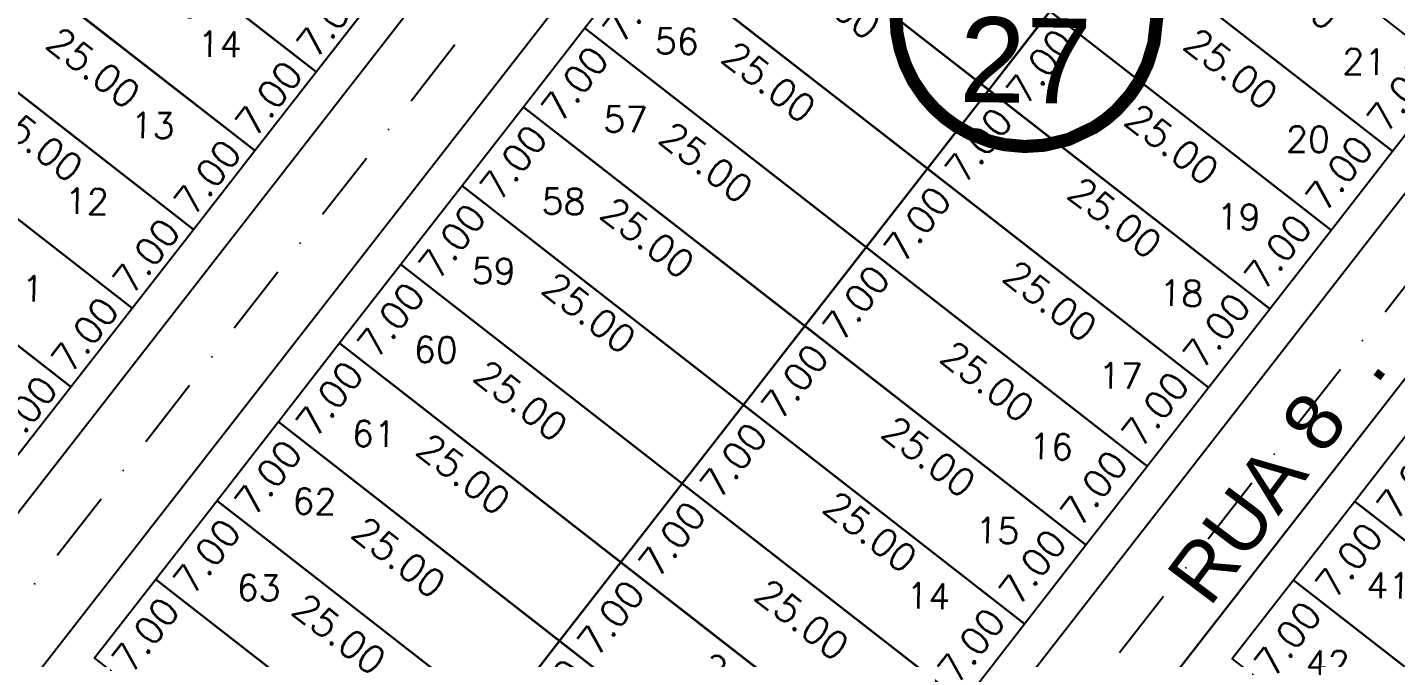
# Model space of a CAD drawing. Header units: millimetres. Extents: x -4430026 to 4783824, y 584 to 9593110.
# Drawn here: x 2753.8 to 2849.8, y 978.9 to 1023.1 of the extents above; entities that cross this region are included whole.
import ezdxf
from ezdxf.enums import TextEntityAlignment as Align

# ---------------------------------------------------------------- set-up
doc = ezdxf.new("R2010")
doc.units = ezdxf.units.MM
doc.linetypes.add('CONTINUO', pattern=[0])
doc.linetypes.add('DASHDOT', pattern=[1, 0.5, -0.25, 0, -0.25])
for name, color, linetype in [('Calçada', 1, 'Continuous'), ('Cota', 8, 'Continuous'), ('EIXO DAS VIAS', 252, 'DASHDOT'), ('Lotes', 2, 'Continuous'), ('Nomes de Ruas', 3, 'Continuous'), ('Numero de lotes', 5, 'Continuous'), ('númeraçãoquadras', 4, 'Continuous')]:
    doc.layers.add(name, color=color, linetype=linetype)
doc.styles.add('arcad1', font='romans.shx')
doc.styles.add('ARIAL', font='arial.ttf', dxfattribs={"height": 0.25})
doc.styles.add('ROMANS', font='romans.shx')
doc.styles.add('STYLE1', font='sanss___.ttf')
doc.dimstyles.new('BOLA100', dxfattribs={"dimscale": 0, "dimtxt": 1.9, "dimasz": 0.18, "dimexe": 0.18, "dimexo": 0.063, "dimgap": 0, "dimtad": 1, "dimzin": 4, "dimdsep": 46, "dimtxsty": 'ROMANS', "dimcen": 0.09, "dimse1": 1, "dimse2": 1, "dimsd1": 1, "dimsd2": 1, "dimclrt": 256, "dimaunit": 1, "dimadec": 4, "dimazin": 0, "dimtfac": 1.2, "dimtix": 1, "dimtmove": 2, "dimatfit": 3, "dimfxl": 1, "dimtvp": 2, "dimtolj": 1, "dimtzin": 4, "dimarcsym": 0})

# ---------------------------------------------------------------- blocks, each defined once
blk = doc.blocks.new('*D649')
at = {"layer": 'DEFPOINTS', "color": 0}
for p in [(2762.822, 984.407), (2765.023, 982.693), (2758.521, 978.884)]:
    blk.add_point(p, dxfattribs=at)
at = {"layer": 'Cota', "insert": (2762.123, 980.515), "char_height": 1.9, "attachment_point": 5, "rotation": 52.09358, "style": 'ROMANS'}
blk.add_mtext('\\A1;7.00', dxfattribs=at)
blk = doc.blocks.new('*D650')
at = {"layer": 'DEFPOINTS', "color": 0}
for p in [(2767.122, 989.93), (2769.324, 988.216), (2762.822, 984.407)]:
    blk.add_point(p, dxfattribs=at)
at = {"layer": 'Cota', "insert": (2766.424, 986.038), "char_height": 1.9, "attachment_point": 5, "rotation": 52.09358, "style": 'ROMANS'}
blk.add_mtext('\\A1;7.00', dxfattribs=at)
blk = doc.blocks.new('*D651')
at = {"layer": 'DEFPOINTS', "color": 0}
for p in [(2771.423, 995.454), (2773.625, 993.739), (2767.122, 989.93)]:
    blk.add_point(p, dxfattribs=at)
at = {"layer": 'Cota', "insert": (2770.725, 991.561), "char_height": 1.9, "attachment_point": 5, "rotation": 52.09358, "style": 'ROMANS'}
blk.add_mtext('\\A1;7.00', dxfattribs=at)
blk = doc.blocks.new('*D652')
at = {"layer": 'DEFPOINTS', "color": 0}
for p in [(2775.724, 1000.977), (2777.925, 999.262), (2771.423, 995.454)]:
    blk.add_point(p, dxfattribs=at)
at = {"layer": 'Cota', "insert": (2775.025, 997.085), "char_height": 1.9, "attachment_point": 5, "rotation": 52.09358, "style": 'ROMANS'}
blk.add_mtext('\\A1;7.00', dxfattribs=at)
blk = doc.blocks.new('*D653')
at = {"layer": 'DEFPOINTS', "color": 0}
for p in [(2780.024, 1006.5), (2782.226, 1004.786), (2775.724, 1000.977)]:
    blk.add_point(p, dxfattribs=at)
at = {"layer": 'Cota', "insert": (2779.326, 1002.608), "char_height": 1.9, "attachment_point": 5, "rotation": 52.09358, "style": 'ROMANS'}
blk.add_mtext('\\A1;7.00', dxfattribs=at)
blk = doc.blocks.new('*D654')
at = {"layer": 'DEFPOINTS', "color": 0}
for p in [(2784.325, 1012.023), (2786.526, 1010.309), (2780.024, 1006.5)]:
    blk.add_point(p, dxfattribs=at)
at = {"layer": 'Cota', "insert": (2783.626, 1008.131), "char_height": 1.9, "attachment_point": 5, "rotation": 52.09358, "style": 'ROMANS'}
blk.add_mtext('\\A1;7.00', dxfattribs=at)
blk = doc.blocks.new('*D655')
at = {"layer": 'DEFPOINTS', "color": 0}
for p in [(2788.625, 1017.546), (2790.827, 1015.832), (2784.325, 1012.023)]:
    blk.add_point(p, dxfattribs=at)
at = {"layer": 'Cota', "insert": (2787.927, 1013.654), "char_height": 1.9, "attachment_point": 5, "rotation": 52.09358, "style": 'ROMANS'}
blk.add_mtext('\\A1;7.00', dxfattribs=at)
blk = doc.blocks.new('*D656')
at = {"layer": 'DEFPOINTS', "color": 0}
for p in [(2792.926, 1023.069), (2795.128, 1021.355), (2788.625, 1017.546)]:
    blk.add_point(p, dxfattribs=at)
at = {"layer": 'Cota', "insert": (2792.228, 1019.177), "char_height": 1.9, "attachment_point": 5, "rotation": 52.09358, "style": 'ROMANS'}
blk.add_mtext('\\A1;7.00', dxfattribs=at)
blk = doc.blocks.new('*D657')
at = {"layer": 'DEFPOINTS', "color": 0}
for p in [(2797.227, 1028.592), (2799.428, 1026.878), (2792.926, 1023.069)]:
    blk.add_point(p, dxfattribs=at)
at = {"layer": 'Cota', "insert": (2796.528, 1024.7), "char_height": 1.9, "attachment_point": 5, "rotation": 52.09358, "style": 'ROMANS'}
blk.add_mtext('\\A1;7.00', dxfattribs=at)
blk = doc.blocks.new('*D679')
at = {"layer": 'DEFPOINTS', "color": 0}
for p in [(2791.148, 980.094), (2793.356, 978.376), (2786.848, 974.571)]:
    blk.add_point(p, dxfattribs=at)
at = {"layer": 'Cota', "insert": (2790.456, 976.198), "char_height": 1.9, "attachment_point": 5, "rotation": 52.09358, "style": 'ROMANS'}
blk.add_mtext('\\A1;7.00', dxfattribs=at)
blk = doc.blocks.new('*D680')
at = {"layer": 'DEFPOINTS', "color": 0}
for p in [(2795.449, 985.617), (2797.656, 983.899), (2791.148, 980.094)]:
    blk.add_point(p, dxfattribs=at)
at = {"layer": 'Cota', "insert": (2794.756, 981.721), "char_height": 1.9, "attachment_point": 5, "rotation": 52.09358, "style": 'ROMANS'}
blk.add_mtext('\\A1;7.00', dxfattribs=at)
blk = doc.blocks.new('*D681')
at = {"layer": 'DEFPOINTS', "color": 0}
for p in [(2799.75, 991.14), (2801.957, 989.422), (2795.449, 985.617)]:
    blk.add_point(p, dxfattribs=at)
at = {"layer": 'Cota', "insert": (2799.057, 987.244), "char_height": 1.9, "attachment_point": 5, "rotation": 52.09358, "style": 'ROMANS'}
blk.add_mtext('\\A1;7.00', dxfattribs=at)
blk = doc.blocks.new('*D682')
at = {"layer": 'DEFPOINTS', "color": 0}
for p in [(2804.05, 996.664), (2806.257, 994.945), (2799.75, 991.14)]:
    blk.add_point(p, dxfattribs=at)
at = {"layer": 'Cota', "insert": (2803.358, 992.767), "char_height": 1.9, "attachment_point": 5, "rotation": 52.09358, "style": 'ROMANS'}
blk.add_mtext('\\A1;7.00', dxfattribs=at)
blk = doc.blocks.new('*D683')
at = {"layer": 'DEFPOINTS', "color": 0}
for p in [(2808.351, 1002.187), (2810.558, 1000.468), (2804.05, 996.664)]:
    blk.add_point(p, dxfattribs=at)
at = {"layer": 'Cota', "insert": (2807.658, 998.29), "char_height": 1.9, "attachment_point": 5, "rotation": 52.09358, "style": 'ROMANS'}
blk.add_mtext('\\A1;7.00', dxfattribs=at)
blk = doc.blocks.new('*D684')
at = {"layer": 'DEFPOINTS', "color": 0}
for p in [(2812.651, 1007.71), (2814.859, 1005.991), (2808.351, 1002.187)]:
    blk.add_point(p, dxfattribs=at)
at = {"layer": 'Cota', "insert": (2811.959, 1003.813), "char_height": 1.9, "attachment_point": 5, "rotation": 52.09358, "style": 'ROMANS'}
blk.add_mtext('\\A1;7.00', dxfattribs=at)
blk = doc.blocks.new('*D685')
at = {"layer": 'DEFPOINTS', "color": 0}
for p in [(2816.952, 1013.233), (2819.159, 1011.514), (2812.651, 1007.71)]:
    blk.add_point(p, dxfattribs=at)
at = {"layer": 'Cota', "insert": (2816.259, 1009.336), "char_height": 1.9, "attachment_point": 5, "rotation": 52.09358, "style": 'ROMANS'}
blk.add_mtext('\\A1;7.00', dxfattribs=at)
blk = doc.blocks.new('*D686')
at = {"layer": 'DEFPOINTS', "color": 0}
for p in [(2821.253, 1018.756), (2823.46, 1017.037), (2816.952, 1013.233)]:
    blk.add_point(p, dxfattribs=at)
at = {"layer": 'Cota', "insert": (2820.56, 1014.859), "char_height": 1.9, "attachment_point": 5, "rotation": 52.09358, "style": 'ROMANS'}
blk.add_mtext('\\A1;7.00', dxfattribs=at)
blk = doc.blocks.new('*D687')
at = {"layer": 'DEFPOINTS', "color": 0}
for p in [(2825.553, 1024.279), (2827.76, 1022.56), (2821.253, 1018.756)]:
    blk.add_point(p, dxfattribs=at)
at = {"layer": 'Cota', "insert": (2824.861, 1020.382), "char_height": 1.9, "attachment_point": 5, "rotation": 52.09358, "style": 'ROMANS'}
blk.add_mtext('\\A1;7.00', dxfattribs=at)
blk = doc.blocks.new('*D710')
at = {"layer": 'DEFPOINTS', "color": 0}
for p in [(2822.945, 981.951), (2823.776, 981.304), (2819.475, 975.781)]:
    blk.add_point(p, dxfattribs=at)
at = {"layer": 'Cota', "insert": (2820.045, 979.773), "char_height": 1.9, "attachment_point": 5, "rotation": 52.09358, "style": 'ROMANS'}
blk.add_mtext('\\A1;7.00', dxfattribs=at)
blk = doc.blocks.new('*D711')
at = {"layer": 'DEFPOINTS', "color": 0}
for p in [(2827.246, 987.474), (2828.076, 986.827), (2823.776, 981.304)]:
    blk.add_point(p, dxfattribs=at)
at = {"layer": 'Cota', "insert": (2824.346, 985.296), "char_height": 1.9, "attachment_point": 5, "rotation": 52.09358, "style": 'ROMANS'}
blk.add_mtext('\\A1;7.00', dxfattribs=at)
blk = doc.blocks.new('*D712')
at = {"layer": 'DEFPOINTS', "color": 0}
for p in [(2831.547, 992.997), (2832.377, 992.35), (2828.076, 986.827)]:
    blk.add_point(p, dxfattribs=at)
at = {"layer": 'Cota', "insert": (2828.647, 990.819), "char_height": 1.9, "attachment_point": 5, "rotation": 52.09358, "style": 'ROMANS'}
blk.add_mtext('\\A1;7.00', dxfattribs=at)
blk = doc.blocks.new('*D713')
at = {"layer": 'DEFPOINTS', "color": 0}
for p in [(2835.847, 998.52), (2836.677, 997.874), (2832.377, 992.35)]:
    blk.add_point(p, dxfattribs=at)
at = {"layer": 'Cota', "insert": (2832.947, 996.342), "char_height": 1.9, "attachment_point": 5, "rotation": 52.09358, "style": 'ROMANS'}
blk.add_mtext('\\A1;7.00', dxfattribs=at)
blk = doc.blocks.new('*D714')
at = {"layer": 'DEFPOINTS', "color": 0}
for p in [(2840.148, 1004.043), (2840.978, 1003.397), (2836.677, 997.874)]:
    blk.add_point(p, dxfattribs=at)
at = {"layer": 'Cota', "insert": (2837.248, 1001.865), "char_height": 1.9, "attachment_point": 5, "rotation": 52.09358, "style": 'ROMANS'}
blk.add_mtext('\\A1;7.00', dxfattribs=at)
blk = doc.blocks.new('*D715')
at = {"layer": 'DEFPOINTS', "color": 0}
for p in [(2844.448, 1009.566), (2845.279, 1008.92), (2840.978, 1003.397)]:
    blk.add_point(p, dxfattribs=at)
at = {"layer": 'Cota', "insert": (2841.549, 1007.388), "char_height": 1.9, "attachment_point": 5, "rotation": 52.09358, "style": 'ROMANS'}
blk.add_mtext('\\A1;7.00', dxfattribs=at)
blk = doc.blocks.new('*D716')
at = {"layer": 'DEFPOINTS', "color": 0}
for p in [(2848.749, 1015.089), (2849.579, 1014.443), (2845.279, 1008.92)]:
    blk.add_point(p, dxfattribs=at)
at = {"layer": 'Cota', "insert": (2845.849, 1012.911), "char_height": 1.9, "attachment_point": 5, "rotation": 52.09358, "style": 'ROMANS'}
blk.add_mtext('\\A1;7.00', dxfattribs=at)
blk = doc.blocks.new('*D717')
at = {"layer": 'DEFPOINTS', "color": 0}
for p in [(2853.05, 1020.612), (2853.88, 1019.966), (2849.579, 1014.443)]:
    blk.add_point(p, dxfattribs=at)
at = {"layer": 'Cota', "insert": (2850.15, 1018.435), "char_height": 1.9, "attachment_point": 5, "rotation": 52.09358, "style": 'ROMANS'}
blk.add_mtext('\\A1;7.00', dxfattribs=at)
blk = doc.blocks.new('*D797')
at = {"layer": 'DEFPOINTS', "color": 0}
for p in [(2756.461, 998.232), (2756.865, 997.917), (2752.565, 992.394)]:
    blk.add_point(p, dxfattribs=at)
at = {"layer": 'Cota', "insert": (2753.561, 996.054), "char_height": 1.9, "attachment_point": 5, "rotation": 52.09358, "style": 'ROMANS'}
blk.add_mtext('\\A1;7.00', dxfattribs=at)
blk = doc.blocks.new('*D798')
at = {"layer": 'DEFPOINTS', "color": 0}
for p in [(2760.762, 1003.755), (2761.166, 1003.44), (2756.865, 997.917)]:
    blk.add_point(p, dxfattribs=at)
at = {"layer": 'Cota', "insert": (2757.862, 1001.577), "char_height": 1.9, "attachment_point": 5, "rotation": 52.09358, "style": 'ROMANS'}
blk.add_mtext('\\A1;7.00', dxfattribs=at)
blk = doc.blocks.new('*D799')
at = {"layer": 'DEFPOINTS', "color": 0}
for p in [(2765.062, 1009.278), (2765.466, 1008.964), (2761.166, 1003.44)]:
    blk.add_point(p, dxfattribs=at)
at = {"layer": 'Cota', "insert": (2762.162, 1007.1), "char_height": 1.9, "attachment_point": 5, "rotation": 52.09358, "style": 'ROMANS'}
blk.add_mtext('\\A1;7.00', dxfattribs=at)
blk = doc.blocks.new('*D800')
at = {"layer": 'DEFPOINTS', "color": 0}
for p in [(2769.363, 1014.801), (2769.767, 1014.487), (2765.466, 1008.964)]:
    blk.add_point(p, dxfattribs=at)
at = {"layer": 'Cota', "insert": (2766.463, 1012.623), "char_height": 1.9, "attachment_point": 5, "rotation": 52.09358, "style": 'ROMANS'}
blk.add_mtext('\\A1;7.00', dxfattribs=at)
blk = doc.blocks.new('*D801')
at = {"layer": 'DEFPOINTS', "color": 0}
for p in [(2773.664, 1020.324), (2774.068, 1020.01), (2769.767, 1014.487)]:
    blk.add_point(p, dxfattribs=at)
at = {"layer": 'Cota', "insert": (2770.764, 1018.146), "char_height": 1.9, "attachment_point": 5, "rotation": 52.09358, "style": 'ROMANS'}
blk.add_mtext('\\A1;7.00', dxfattribs=at)
blk = doc.blocks.new('*D802')
at = {"layer": 'DEFPOINTS', "color": 0}
for p in [(2777.964, 1025.847), (2778.368, 1025.533), (2774.068, 1020.01)]:
    blk.add_point(p, dxfattribs=at)
at = {"layer": 'Cota', "insert": (2775.064, 1023.67), "char_height": 1.9, "attachment_point": 5, "rotation": 52.09358, "style": 'ROMANS'}
blk.add_mtext('\\A1;7.00', dxfattribs=at)
blk = doc.blocks.new('*D4843')
at = {"layer": 'DEFPOINTS', "color": 0}
for p in [(2834.154, 1035.325), (2853.88, 1019.966), (2851.869, 1017.384)]:
    blk.add_point(p, dxfattribs=at)
at = {"layer": 'Cota', "insert": (2842.59, 1025.813), "char_height": 1.9, "attachment_point": 5, "rotation": 322.09358, "style": 'ROMANS'}
blk.add_mtext('\\A1;25.00', dxfattribs=at)
blk = doc.blocks.new('*D4853')
at = {"layer": 'DEFPOINTS', "color": 0}
for p in [(2829.854, 1029.802), (2849.579, 1014.443), (2847.529, 1011.81)]:
    blk.add_point(p, dxfattribs=at)
at = {"layer": 'Cota', "insert": (2838.25, 1020.239), "char_height": 1.9, "attachment_point": 5, "rotation": 322.09358, "style": 'ROMANS'}
blk.add_mtext('\\A1;25.00', dxfattribs=at)
blk = doc.blocks.new('*D4862')
at = {"layer": 'DEFPOINTS', "color": 0}
for p in [(2805.828, 1039.638), (2825.553, 1024.279), (2823.67, 1021.861)]:
    blk.add_point(p, dxfattribs=at)
at = {"layer": 'Cota', "insert": (2814.391, 1030.29), "char_height": 1.9, "attachment_point": 5, "rotation": 322.09358, "style": 'ROMANS'}
blk.add_mtext('\\A1;25.00', dxfattribs=at)
blk = doc.blocks.new('*D4863')
at = {"layer": 'DEFPOINTS', "color": 0}
for p in [(2825.553, 1024.279), (2845.279, 1008.92), (2843.396, 1006.501)]:
    blk.add_point(p, dxfattribs=at)
at = {"layer": 'Cota', "insert": (2834.116, 1014.931), "char_height": 1.9, "attachment_point": 5, "rotation": 322.09358, "style": 'ROMANS'}
blk.add_mtext('\\A1;25.00', dxfattribs=at)
blk = doc.blocks.new('*D4872')
at = {"layer": 'DEFPOINTS', "color": 0}
for p in [(2801.527, 1034.115), (2821.253, 1018.756), (2819.666, 1016.719)]:
    blk.add_point(p, dxfattribs=at)
at = {"layer": 'Cota', "insert": (2810.387, 1025.148), "char_height": 1.9, "attachment_point": 5, "rotation": 322.09358, "style": 'ROMANS'}
blk.add_mtext('\\A1;25.00', dxfattribs=at)
blk = doc.blocks.new('*D4873')
at = {"layer": 'DEFPOINTS', "color": 0}
for p in [(2821.253, 1018.756), (2840.978, 1003.397), (2839.392, 1001.359)]:
    blk.add_point(p, dxfattribs=at)
at = {"layer": 'Cota', "insert": (2830.113, 1009.789), "char_height": 1.9, "attachment_point": 5, "rotation": 322.09358, "style": 'ROMANS'}
blk.add_mtext('\\A1;25.00', dxfattribs=at)
blk = doc.blocks.new('*D4882')
at = {"layer": 'DEFPOINTS', "color": 0}
for p in [(2797.227, 1028.592), (2816.952, 1013.233), (2815.12, 1010.88)]:
    blk.add_point(p, dxfattribs=at)
at = {"layer": 'Cota', "insert": (2805.841, 1019.309), "char_height": 1.9, "attachment_point": 5, "rotation": 322.09358, "style": 'ROMANS'}
blk.add_mtext('\\A1;25.00', dxfattribs=at)
blk = doc.blocks.new('*D4883')
at = {"layer": 'DEFPOINTS', "color": 0}
for p in [(2816.952, 1013.233), (2836.677, 997.874), (2834.845, 995.52)]:
    blk.add_point(p, dxfattribs=at)
at = {"layer": 'Cota', "insert": (2825.566, 1003.949), "char_height": 1.9, "attachment_point": 5, "rotation": 322.09358, "style": 'ROMANS'}
blk.add_mtext('\\A1;25.00', dxfattribs=at)
blk = doc.blocks.new('*D4884')
at = {"layer": 'DEFPOINTS', "color": 0}
for p in [(2846.935, 989.887), (2866.66, 974.527), (2864.828, 972.174)]:
    blk.add_point(p, dxfattribs=at)
at = {"layer": 'Cota', "insert": (2855.549, 980.603), "char_height": 1.9, "attachment_point": 5, "rotation": 322.09358, "style": 'ROMANS'}
blk.add_mtext('\\A1;25.00', dxfattribs=at)
blk = doc.blocks.new('*D4892')
at = {"layer": 'DEFPOINTS', "color": 0}
for p in [(2792.926, 1023.069), (2812.651, 1007.71), (2810.72, 1005.229)]:
    blk.add_point(p, dxfattribs=at)
at = {"layer": 'Cota', "insert": (2801.44, 1013.658), "char_height": 1.9, "attachment_point": 5, "rotation": 322.09358, "style": 'ROMANS'}
blk.add_mtext('\\A1;25.00', dxfattribs=at)
blk = doc.blocks.new('*D4893')
at = {"layer": 'DEFPOINTS', "color": 0}
for p in [(2812.651, 1007.71), (2832.377, 992.35), (2830.445, 989.869)]:
    blk.add_point(p, dxfattribs=at)
at = {"layer": 'Cota', "insert": (2821.166, 998.299), "char_height": 1.9, "attachment_point": 5, "rotation": 322.09358, "style": 'ROMANS'}
blk.add_mtext('\\A1;25.00', dxfattribs=at)
blk = doc.blocks.new('*D4894')
at = {"layer": 'DEFPOINTS', "color": 0}
for p in [(2842.634, 984.364), (2862.359, 969.004), (2860.427, 966.523)]:
    blk.add_point(p, dxfattribs=at)
at = {"layer": 'Cota', "insert": (2851.148, 974.952), "char_height": 1.9, "attachment_point": 5, "rotation": 322.09358, "style": 'ROMANS'}
blk.add_mtext('\\A1;25.00', dxfattribs=at)
blk = doc.blocks.new('*D4902')
at = {"layer": 'DEFPOINTS', "color": 0}
for p in [(2788.625, 1017.546), (2808.351, 1002.187), (2806.613, 999.955)]:
    blk.add_point(p, dxfattribs=at)
at = {"layer": 'Cota', "insert": (2797.334, 1008.384), "char_height": 1.9, "attachment_point": 5, "rotation": 322.09358, "style": 'ROMANS'}
blk.add_mtext('\\A1;25.00', dxfattribs=at)
blk = doc.blocks.new('*D4903')
at = {"layer": 'DEFPOINTS', "color": 0}
for p in [(2808.351, 1002.187), (2828.076, 986.827), (2826.338, 984.595)]:
    blk.add_point(p, dxfattribs=at)
at = {"layer": 'Cota', "insert": (2817.059, 993.024), "char_height": 1.9, "attachment_point": 5, "rotation": 322.09358, "style": 'ROMANS'}
blk.add_mtext('\\A1;25.00', dxfattribs=at)
blk = doc.blocks.new('*D4911')
at = {"layer": 'DEFPOINTS', "color": 0}
for p in [(2754.342, 1035.369), (2774.068, 1020.01), (2772.523, 1018.027)]:
    blk.add_point(p, dxfattribs=at)
at = {"layer": 'Cota', "insert": (2763.244, 1026.456), "char_height": 1.9, "attachment_point": 5, "rotation": 322.09358, "style": 'ROMANS'}
blk.add_mtext('\\A1;25.00', dxfattribs=at)
blk = doc.blocks.new('*D4912')
at = {"layer": 'DEFPOINTS', "color": 0}
for p in [(2784.325, 1012.023), (2804.05, 996.664), (2802.506, 994.68)]:
    blk.add_point(p, dxfattribs=at)
at = {"layer": 'Cota', "insert": (2793.227, 1003.11), "char_height": 1.9, "attachment_point": 5, "rotation": 322.09358, "style": 'ROMANS'}
blk.add_mtext('\\A1;25.00', dxfattribs=at)
blk = doc.blocks.new('*D4913')
at = {"layer": 'DEFPOINTS', "color": 0}
for p in [(2804.05, 996.664), (2823.776, 981.304), (2822.231, 979.321)]:
    blk.add_point(p, dxfattribs=at)
at = {"layer": 'Cota', "insert": (2812.952, 987.75), "char_height": 1.9, "attachment_point": 5, "rotation": 322.09358, "style": 'ROMANS'}
blk.add_mtext('\\A1;25.00', dxfattribs=at)
blk = doc.blocks.new('*D4923')
at = {"layer": 'DEFPOINTS', "color": 0}
for p in [(2750.042, 1029.846), (2769.767, 1014.487), (2767.734, 1011.876)]:
    blk.add_point(p, dxfattribs=at)
at = {"layer": 'Cota', "insert": (2758.455, 1020.305), "char_height": 1.9, "attachment_point": 5, "rotation": 322.09358, "style": 'ROMANS'}
blk.add_mtext('\\A1;25.00', dxfattribs=at)
blk = doc.blocks.new('*D4924')
at = {"layer": 'DEFPOINTS', "color": 0}
for p in [(2780.024, 1006.5), (2799.75, 991.14), (2797.717, 988.529)]:
    blk.add_point(p, dxfattribs=at)
at = {"layer": 'Cota', "insert": (2788.437, 996.959), "char_height": 1.9, "attachment_point": 5, "rotation": 322.09358, "style": 'ROMANS'}
blk.add_mtext('\\A1;25.00', dxfattribs=at)
blk = doc.blocks.new('*D4925')
at = {"layer": 'DEFPOINTS', "color": 0}
for p in [(2799.75, 991.14), (2819.475, 975.781), (2817.442, 973.17)]:
    blk.add_point(p, dxfattribs=at)
at = {"layer": 'Cota', "insert": (2808.163, 981.599), "char_height": 1.9, "attachment_point": 5, "rotation": 322.09358, "style": 'ROMANS'}
blk.add_mtext('\\A1;25.00', dxfattribs=at)
blk = doc.blocks.new('*D4932')
at = {"layer": 'DEFPOINTS', "color": 0}
for p in [(2745.741, 1024.323), (2765.466, 1008.964), (2763.717, 1006.717)]:
    blk.add_point(p, dxfattribs=at)
at = {"layer": 'Cota', "insert": (2754.438, 1015.147), "char_height": 1.9, "attachment_point": 5, "rotation": 322.09358, "style": 'ROMANS'}
blk.add_mtext('\\A1;25.00', dxfattribs=at)
blk = doc.blocks.new('*D4933')
at = {"layer": 'DEFPOINTS', "color": 0}
for p in [(2775.724, 1000.977), (2795.449, 985.617), (2793.7, 983.371)]:
    blk.add_point(p, dxfattribs=at)
at = {"layer": 'Cota', "insert": (2784.421, 991.8), "char_height": 1.9, "attachment_point": 5, "rotation": 322.09358, "style": 'ROMANS'}
blk.add_mtext('\\A1;25.00', dxfattribs=at)
blk = doc.blocks.new('*D4934')
at = {"layer": 'DEFPOINTS', "color": 0}
for p in [(2795.449, 985.617), (2815.174, 970.258), (2813.425, 968.012)]:
    blk.add_point(p, dxfattribs=at)
at = {"layer": 'Cota', "insert": (2804.146, 976.441), "char_height": 1.9, "attachment_point": 5, "rotation": 322.09358, "style": 'ROMANS'}
blk.add_mtext('\\A1;25.00', dxfattribs=at)
blk = doc.blocks.new('*D4943')
at = {"layer": 'DEFPOINTS', "color": 0}
for p in [(2741.44, 1018.8), (2761.166, 1003.44), (2759.177, 1000.886)]:
    blk.add_point(p, dxfattribs=at)
at = {"layer": 'Cota', "insert": (2749.898, 1009.315), "char_height": 1.9, "attachment_point": 5, "rotation": 322.09358, "style": 'ROMANS'}
blk.add_mtext('\\A1;25.00', dxfattribs=at)
blk = doc.blocks.new('*D4944')
at = {"layer": 'DEFPOINTS', "color": 0}
for p in [(2771.423, 995.454), (2791.148, 980.094), (2789.159, 977.54)]:
    blk.add_point(p, dxfattribs=at)
at = {"layer": 'Cota', "insert": (2779.88, 985.969), "char_height": 1.9, "attachment_point": 5, "rotation": 322.09358, "style": 'ROMANS'}
blk.add_mtext('\\A1;25.00', dxfattribs=at)
blk = doc.blocks.new('*D4945')
at = {"layer": 'DEFPOINTS', "color": 0}
for p in [(2791.148, 980.094), (2810.874, 964.735), (2808.885, 962.181)]:
    blk.add_point(p, dxfattribs=at)
at = {"layer": 'Cota', "insert": (2799.606, 970.61), "char_height": 1.9, "attachment_point": 5, "rotation": 322.09358, "style": 'ROMANS'}
blk.add_mtext('\\A1;25.00', dxfattribs=at)
blk = doc.blocks.new('*D4951')
at = {"layer": 'DEFPOINTS', "color": 0}
for p in [(2737.14, 1013.277), (2756.865, 997.917), (2754.986, 995.503)]:
    blk.add_point(p, dxfattribs=at)
at = {"layer": 'Cota', "insert": (2745.707, 1003.933), "char_height": 1.9, "attachment_point": 5, "rotation": 322.09358, "style": 'ROMANS'}
blk.add_mtext('\\A1;25.00', dxfattribs=at)
blk = doc.blocks.new('*D4952')
at = {"layer": 'DEFPOINTS', "color": 0}
for p in [(2767.122, 989.93), (2786.848, 974.571), (2784.968, 972.157)]:
    blk.add_point(p, dxfattribs=at)
at = {"layer": 'Cota', "insert": (2775.689, 980.587), "char_height": 1.9, "attachment_point": 5, "rotation": 322.09358, "style": 'ROMANS'}
blk.add_mtext('\\A1;25.00', dxfattribs=at)
blk = doc.blocks.new('*D4963')
at = {"layer": 'DEFPOINTS', "color": 0}
for p in [(2762.822, 984.407), (2782.547, 969.048), (2780.602, 966.55)]:
    blk.add_point(p, dxfattribs=at)
at = {"layer": 'Cota', "insert": (2771.323, 974.98), "char_height": 1.9, "attachment_point": 5, "rotation": 322.09358, "style": 'ROMANS'}
blk.add_mtext('\\A1;25.00', dxfattribs=at)
blk = doc.blocks.new('*D5036')
at = {"layer": 'DEFPOINTS', "color": 0}
for p in [(2842.634, 984.364), (2845.138, 982.413), (2838.333, 978.84)]:
    blk.add_point(p, dxfattribs=at)
at = {"layer": 'Cota', "insert": (2842.239, 980.236), "char_height": 1.9, "attachment_point": 5, "rotation": 52.09358, "style": 'ROMANS'}
blk.add_mtext('\\A1;7.00', dxfattribs=at)
blk = doc.blocks.new('*D5037')
at = {"layer": 'DEFPOINTS', "color": 0}
for p in [(2846.935, 989.887), (2849.439, 987.937), (2842.634, 984.364)]:
    blk.add_point(p, dxfattribs=at)
at = {"layer": 'Cota', "insert": (2846.539, 985.759), "char_height": 1.9, "attachment_point": 5, "rotation": 52.09358, "style": 'ROMANS'}
blk.add_mtext('\\A1;7.00', dxfattribs=at)
blk = doc.blocks.new('*D5038')
at = {"layer": 'DEFPOINTS', "color": 0}
for p in [(2851.235, 995.41), (2853.74, 993.46), (2846.935, 989.887)]:
    blk.add_point(p, dxfattribs=at)
at = {"layer": 'Cota', "insert": (2850.84, 991.282), "char_height": 1.9, "attachment_point": 5, "rotation": 52.09358, "style": 'ROMANS'}
blk.add_mtext('\\A1;7.00', dxfattribs=at)
blk = doc.blocks.new('*D7297')
at = {"layer": 'DEFPOINTS', "color": 0}
for p in [(2848.469, 1000.734), (2885.58, 673.479)]:
    blk.add_point(p, dxfattribs=at)
at = {"layer": 'Cota', "insert": (2884.9, 679.473), "char_height": 1.9, "attachment_point": 5, "rotation": 276.46969, "style": 'ROMANS'}
blk.add_mtext('\\A1;R329.35', dxfattribs=at)
blk = doc.blocks.new('*D7298')
at = {"layer": 'DEFPOINTS', "color": 0}
for p in [(2848.469, 1000.734), (2887.727, 665.674)]:
    blk.add_point(p, dxfattribs=at)
at = {"layer": 'Cota', "insert": (2888.422, 659.741), "char_height": 1.9, "attachment_point": 5, "rotation": 276.68268, "style": 'ROMANS'}
blk.add_mtext('\\A1;R337.35', dxfattribs=at)
blk = doc.blocks.new('NUM_quadra')
at = {"color": 6, "const_width": 0.02}
blk.add_lwpolyline([(-0.0134, 0.1996), (-0.034, 0.1971), (-0.0579, 0.1914), (-0.0779, 0.1842), (-0.0981, 0.1743), (-0.1208, 0.1594), (-0.1377, 0.145), (-0.1521, 0.1299), (-0.1625, 0.1166), (-0.1764, 0.0942), (-0.1852, 0.0754), (-0.1941, 0.0483), (-0.1985, 0.0243), (-0.2, 0), (-0.1977, -0.0299), (-0.1921, -0.0556), (-0.1839, -0.0786), (-0.1713, -0.1033), (-0.1546, -0.1269), (-0.1389, -0.1439), (-0.1219, -0.1586), (-0.1046, -0.1705), (-0.0831, -0.1819), (-0.0531, -0.1928), (-0.0302, -0.1977), (0, -0.2), (0.0309, -0.1976), (0.0677, -0.1882), (0.1069, -0.169), (0.124, -0.1569), (0.1407, -0.1421), (0.1614, -0.1181), (0.1737, -0.0992), (0.187, -0.071), (0.1962, -0.0386), (0.2, 0), (0.1989, 0.0205), (0.1943, 0.0473), (0.1871, 0.0707), (0.1741, 0.0984), (0.1635, 0.1151), (0.1472, 0.1354), (0.1285, 0.1533), (0.1063, 0.1694), (0.0782, 0.1841), (0.0533, 0.1928), (0.0267, 0.1982), (0, 0.2)], close=True, dxfattribs=at)
blk.add_circle((0, 0), 0.2)
at = {"color": 3, "insert": (-0.1114, 0.1285), "char_height": 0.038, "width": 0.2663, "attachment_point": 1, "style": 'STYLE1'}
blk.add_mtext('\\fArial|b0|i0|c0|p34;QUADRA', dxfattribs=at)
at = {"color": 3, "style": 'STYLE1'}
blk.add_attdef('00', text='', height=0.13, dxfattribs=at).set_placement((0, -0.1335), align=Align.CENTER)

msp = doc.modelspace()

# ---------------------------------------------------------------- linework, layer by layer
at = {"layer": 'Calçada', "lineweight": -3}
for p, q in [((2721.668, 948.646), (2874.033, 1144.322)), ((2721.668, 948.646), (2874.033, 1144.322)), ((2721.668, 948.646), (2874.033, 1144.322)), ((2721.668, 948.646), (2874.033, 1144.322)), ((2880.345, 1139.407), (2727.98, 943.731)), ((2880.345, 1139.407), (2727.98, 943.731)), ((2771.376, 909.94), (2923.434, 1105.222)), ((2771.376, 909.94), (2913.901, 1092.979)), ((2913.084, 1078.909), (2777.688, 905.025)), ((2904.264, 1067.582), (2777.688, 905.025))]:
    msp.add_line(p, q, dxfattribs=at)
at = {"layer": 'EIXO DAS VIAS', "ltscale": 10}
for p, q in [((2718.68, 938.298, 103.708), (2883.333, 1149.754, 103.708)), ((2768.388, 899.593, 103.708), (2928.914, 1105.749, 103.708))]:
    msp.add_line(p, q, dxfattribs=at)
at = {"layer": 'Lotes', "lineweight": -3}
for p, q in [((2904.193, 1125.273), (2751.214, 928.808)), ((2774.068, 1020.01), (2734.617, 1050.728)), ((2769.767, 1014.487), (2730.316, 1045.205)), ((2849.579, 1014.443), (2810.128, 1045.162)), ((2765.466, 1008.964), (2726.016, 1039.682)), ((2845.279, 1008.92), (2805.828, 1039.638)), ((2761.166, 1003.44), (2721.715, 1034.159)), ((2840.978, 1003.397), (2801.527, 1034.115)), ((2756.865, 997.917), (2717.414, 1028.636)), ((2836.677, 997.874), (2797.227, 1028.592)), ((2832.377, 992.35), (2792.926, 1023.069)), ((2828.076, 986.827), (2788.625, 1017.546)), ((2823.776, 981.304), (2784.325, 1012.023)), ((2819.475, 975.781), (2780.024, 1006.5)), ((2815.174, 970.258), (2775.724, 1000.977)), ((2810.874, 964.735), (2771.423, 995.454)), ((2806.573, 959.212), (2767.122, 989.93)), ((2886.385, 959.168), (2846.935, 989.887)), ((2802.272, 953.689), (2762.822, 984.407)), ((2882.085, 953.645), (2842.634, 984.364))]:
    msp.add_line(p, q, dxfattribs=at)
at = {"layer": 'Lotes', "linetype": 'CONTINUO', "lineweight": -3}
for p, q in [((2754.342, 1035.369), (2774.068, 1020.01)), ((2774.068, 1020.01), (2754.342, 1035.369)), ((2821.253, 1018.756), (2801.527, 1034.115)), ((2801.527, 1034.115), (2821.253, 1018.756)), ((2750.042, 1029.846), (2769.767, 1014.487)), ((2769.767, 1014.487), (2750.042, 1029.846)), ((2829.854, 1029.802), (2849.579, 1014.443)), ((2849.579, 1014.443), (2829.854, 1029.802)), ((2797.227, 1028.592), (2792.926, 1023.069)), ((2816.952, 1013.233), (2797.227, 1028.592)), ((2797.227, 1028.592), (2816.952, 1013.233)), ((2774.068, 1020.01), (2778.368, 1025.533)), ((2745.741, 1024.323), (2765.466, 1008.964)), ((2765.466, 1008.964), (2745.741, 1024.323)), ((2821.253, 1018.756), (2825.553, 1024.279)), ((2825.553, 1024.279), (2821.253, 1018.756)), ((2825.553, 1024.279), (2845.279, 1008.92)), ((2845.279, 1008.92), (2825.553, 1024.279)), ((2792.926, 1023.069), (2788.625, 1017.546)), ((2812.651, 1007.71), (2792.926, 1023.069)), ((2792.926, 1023.069), (2812.651, 1007.71)), ((2769.767, 1014.487), (2774.068, 1020.01)), ((2849.579, 1014.443), (2853.88, 1019.966)), ((2741.44, 1018.8), (2761.166, 1003.44)), ((2761.166, 1003.44), (2741.44, 1018.8)), ((2816.952, 1013.233), (2821.253, 1018.756)), ((2821.253, 1018.756), (2816.952, 1013.233)), ((2821.253, 1018.756), (2840.978, 1003.397)), ((2840.978, 1003.397), (2821.253, 1018.756)), ((2788.625, 1017.546), (2784.325, 1012.023)), ((2808.351, 1002.187), (2788.625, 1017.546)), ((2788.625, 1017.546), (2808.351, 1002.187)), ((2765.466, 1008.964), (2769.767, 1014.487)), ((2845.279, 1008.92), (2849.579, 1014.443)), ((2737.14, 1013.277), (2756.865, 997.917)), ((2756.865, 997.917), (2737.14, 1013.277)), ((2812.651, 1007.71), (2816.952, 1013.233)), ((2816.952, 1013.233), (2812.651, 1007.71)), ((2816.952, 1013.233), (2836.677, 997.874)), ((2836.677, 997.874), (2816.952, 1013.233)), ((2784.325, 1012.023), (2780.024, 1006.5)), ((2804.05, 996.664), (2784.325, 1012.023)), ((2784.325, 1012.023), (2804.05, 996.664)), ((2761.166, 1003.44), (2765.466, 1008.964)), ((2840.978, 1003.397), (2845.279, 1008.92)), ((2808.351, 1002.187), (2812.651, 1007.71)), ((2812.651, 1007.71), (2808.351, 1002.187)), ((2812.651, 1007.71), (2832.377, 992.35)), ((2832.377, 992.35), (2812.651, 1007.71)), ((2780.024, 1006.5), (2775.724, 1000.977)), ((2799.75, 991.14), (2780.024, 1006.5)), ((2780.024, 1006.5), (2799.75, 991.14)), ((2756.865, 997.917), (2761.166, 1003.44)), ((2836.677, 997.874), (2840.978, 1003.397)), ((2804.05, 996.664), (2808.351, 1002.187)), ((2808.351, 1002.187), (2804.05, 996.664)), ((2808.351, 1002.187), (2828.076, 986.827)), ((2828.076, 986.827), (2808.351, 1002.187)), ((2775.724, 1000.977), (2771.423, 995.454)), ((2795.449, 985.617), (2775.724, 1000.977)), ((2775.724, 1000.977), (2795.449, 985.617)), ((2752.565, 992.394), (2756.865, 997.917)), ((2832.377, 992.35), (2836.677, 997.874)), ((2799.75, 991.14), (2804.05, 996.664)), ((2804.05, 996.664), (2799.75, 991.14)), ((2804.05, 996.664), (2823.776, 981.304)), ((2823.776, 981.304), (2804.05, 996.664)), ((2771.423, 995.454), (2767.122, 989.93)), ((2791.148, 980.094), (2771.423, 995.454)), ((2771.423, 995.454), (2791.148, 980.094)), ((2851.235, 995.41), (2846.935, 989.887)), ((2828.076, 986.827), (2832.377, 992.35)), ((2795.449, 985.617), (2799.75, 991.14)), ((2799.75, 991.14), (2795.449, 985.617)), ((2799.75, 991.14), (2819.475, 975.781)), ((2819.475, 975.781), (2799.75, 991.14)), ((2767.122, 989.93), (2762.822, 984.407)), ((2786.848, 974.571), (2767.122, 989.93)), ((2767.122, 989.93), (2786.848, 974.571)), ((2846.935, 989.887), (2842.634, 984.364)), ((2866.66, 974.527), (2846.935, 989.887)), ((2846.935, 989.887), (2866.66, 974.527)), ((2823.776, 981.304), (2828.076, 986.827)), ((2791.148, 980.094), (2795.449, 985.617)), ((2795.449, 985.617), (2791.148, 980.094)), ((2795.449, 985.617), (2815.174, 970.258)), ((2815.174, 970.258), (2795.449, 985.617)), ((2762.822, 984.407), (2758.521, 978.884)), ((2782.547, 969.048), (2762.822, 984.407)), ((2762.822, 984.407), (2782.547, 969.048)), ((2842.634, 984.364), (2838.333, 978.84)), ((2862.359, 969.004), (2842.634, 984.364)), ((2842.634, 984.364), (2862.359, 969.004)), ((2819.475, 975.781), (2823.776, 981.304)), ((2786.848, 974.571), (2791.148, 980.094)), ((2791.148, 980.094), (2786.848, 974.571)), ((2791.148, 980.094), (2810.874, 964.735)), ((2810.874, 964.735), (2791.148, 980.094))]:
    msp.add_line(p, q, dxfattribs=at)
at = {"layer": 'Lotes'}
for p, q in [((2851.235, 995.41), (2846.935, 989.887)), ((2846.935, 989.887), (2842.634, 984.364)), ((2866.66, 974.527), (2846.935, 989.887)), ((2846.935, 989.887), (2866.66, 974.527)), ((2886.385, 959.168), (2846.935, 989.887)), ((2842.634, 984.364), (2838.333, 978.84)), ((2862.359, 969.004), (2842.634, 984.364)), ((2842.634, 984.364), (2862.359, 969.004)), ((2882.085, 953.645), (2842.634, 984.364))]:
    msp.add_line(p, q, dxfattribs=at)
for points in [[(2758.643, 1040.892), (2754.342, 1035.369), (2774.068, 1020.01), (2778.368, 1025.533)], [(2805.828, 1039.638), (2801.527, 1034.115), (2821.253, 1018.756), (2825.553, 1024.279)], [(2754.342, 1035.369), (2750.042, 1029.846), (2769.767, 1014.487), (2774.068, 1020.01)], [(2834.154, 1035.325), (2829.854, 1029.802), (2849.579, 1014.443), (2853.88, 1019.966)], [(2801.527, 1034.115), (2797.227, 1028.592), (2816.952, 1013.233), (2821.253, 1018.756)], [(2750.042, 1029.846), (2745.741, 1024.323), (2765.466, 1008.964), (2769.767, 1014.487)], [(2829.854, 1029.802), (2825.553, 1024.279), (2845.279, 1008.92), (2849.579, 1014.443)], [(2797.227, 1028.592), (2792.926, 1023.069), (2812.651, 1007.71), (2816.952, 1013.233)], [(2745.741, 1024.323), (2741.44, 1018.8), (2761.166, 1003.44), (2765.466, 1008.964)], [(2825.553, 1024.279), (2821.253, 1018.756), (2840.978, 1003.397), (2845.279, 1008.92)], [(2792.926, 1023.069), (2788.625, 1017.546), (2808.351, 1002.187), (2812.651, 1007.71)], [(2741.44, 1018.8), (2737.14, 1013.277), (2756.865, 997.917), (2761.166, 1003.44)], [(2821.253, 1018.756), (2816.952, 1013.233), (2836.677, 997.874), (2840.978, 1003.397)], [(2788.625, 1017.546), (2784.325, 1012.023), (2804.05, 996.664), (2808.351, 1002.187)], [(2737.14, 1013.277), (2732.839, 1007.754), (2752.565, 992.394), (2756.865, 997.917)], [(2816.952, 1013.233), (2812.651, 1007.71), (2832.377, 992.35), (2836.677, 997.874)], [(2784.325, 1012.023), (2780.024, 1006.5), (2799.75, 991.14), (2804.05, 996.664)], [(2812.651, 1007.71), (2808.351, 1002.187), (2828.076, 986.827), (2832.377, 992.35)], [(2780.024, 1006.5), (2775.724, 1000.977), (2795.449, 985.617), (2799.75, 991.14)], [(2808.351, 1002.187), (2804.05, 996.664), (2823.776, 981.304), (2828.076, 986.827)], [(2775.724, 1000.977), (2771.423, 995.454), (2791.148, 980.094), (2795.449, 985.617)], [(2804.05, 996.664), (2799.75, 991.14), (2819.475, 975.781), (2823.776, 981.304)], [(2771.423, 995.454), (2767.122, 989.93), (2786.848, 974.571), (2791.148, 980.094)], [(2851.235, 995.41), (2846.935, 989.887), (2866.66, 974.527), (2870.961, 980.05)], [(2799.75, 991.14), (2795.449, 985.617), (2815.174, 970.258), (2819.475, 975.781)], [(2767.122, 989.93), (2762.822, 984.407), (2782.547, 969.048), (2786.848, 974.571)], [(2846.935, 989.887), (2842.634, 984.364), (2862.359, 969.004), (2866.66, 974.527)], [(2795.449, 985.617), (2791.148, 980.094), (2810.874, 964.735), (2815.174, 970.258)], [(2762.822, 984.407), (2758.521, 978.884), (2778.246, 963.525), (2782.547, 969.048)], [(2842.634, 984.364), (2838.333, 978.84), (2858.059, 963.481), (2862.359, 969.004)], [(2791.148, 980.094), (2786.848, 974.571), (2806.573, 959.212), (2810.874, 964.735)]]:
    msp.add_lwpolyline(points, close=True, dxfattribs=at)

# ---------------------------------------------------------------- block references
at = {"layer": 'númeraçãoquadras', "linetype": 'ByBlock', "extrusion": (0.084411, -0.001453, 0.99643)}
ref = msp.add_blockref('NUM_quadra', (1072.412, -2787.015, 340.958), dxfattribs=dict(at, xscale=45.93175888075766, yscale=45.93175888024863, zscale=45.93175853019476, rotation=270.0385460294471))
ref.add_attrib('00', '27', dxfattribs={"layer": '0', "color": 3, "extrusion": (0.084411, -0.001453, 0.99643), "height": 5.9711, "rotation": 270.03855, "style": 'STYLE1'}).set_placement((1066.282, -2787.02, 340.958), align=Align.CENTER)

# ---------------------------------------------------------------- texts
at = {"layer": 'Nomes de Ruas', "extrusion": (-0.066244, -0.055846, 0.996239), "style": 'ARIAL'}
msp.add_text('RUA 8  .', height=4, rotation=102.96746, dxfattribs=at).set_placement((1073.021, 2801.813, -237.572), align=Align.MIDDLE_CENTER)
at = {"layer": 'Numero de lotes', "style": 'arcad1'}
for s, p in [('14', (2767.305, 1021.955, 103.708)), ('56', (2799.374, 1022.156, 103.708)), ('21', (2847.601, 1020.728, 103.708)), ('57', (2795.77, 1016.677, 103.708)), ('13', (2762.607, 1016.257, 103.708)), ('20', (2843.649, 1015.288, 103.708)), ('12', (2757.99, 1010.931, 103.708)), ('58', (2791.432, 1010.919, 103.708)), ('19', (2838.784, 1009.848, 103.708)), ('59', (2786.525, 1006.046, 103.708)), ('11', (2753.423, 1004.817, 103.708)), ('18', (2834.773, 1004.478, 103.708)), ('60', (2782.469, 1000.527, 103.708)), ('17', (2830.498, 998.688, 103.708)), ('61', (2778.128, 994.624, 103.708)), ('16', (2825.628, 993.723, 103.708)), ('62', (2773.953, 989.884, 103.708)), ('15', (2821.862, 987.839, 103.708)), ('41', (2849.29, 983.986, 103.708)), ('63', (2770.047, 983.827, 103.708)), ('14', (2817.013, 983.249, 103.708)), ('42', (2845.036, 978.523, 103.708))]:
    msp.add_text(s, height=1.8, rotation=358.97539, dxfattribs=at).set_placement(p, align=Align.MIDDLE_CENTER)

# ---------------------------------------------------------------- dimensions: what is measured, and where the dimension line sits
at = {"layer": 'Cota'}
for base, p1, p2, angle, picture, middle in [((2823.67, 1021.861), (2805.828, 1039.638), (2825.553, 1024.279), 142.09358, '*D4862', (2814.391, 1030.29)), ((2772.523, 1018.027), (2754.342, 1035.369), (2774.068, 1020.01), 142.09358, '*D4911', (2763.244, 1026.456)), ((2851.869, 1017.384), (2834.154, 1035.325), (2853.88, 1019.966), 142.09358, '*D4843', (2842.59, 1025.813)), ((2819.666, 1016.719), (2801.527, 1034.115), (2821.253, 1018.756), 142.09358, '*D4872', (2810.387, 1025.148)), ((2767.734, 1011.876), (2750.042, 1029.846), (2769.767, 1014.487), 142.09358, '*D4923', (2758.455, 1020.305)), ((2847.529, 1011.81), (2829.854, 1029.802), (2849.579, 1014.443), 142.09358, '*D4853', (2838.25, 1020.239)), ((2799.428, 1026.878), (2792.926, 1023.069), (2797.227, 1028.592), 232.09358, '*D657', (2796.528, 1024.7)), ((2815.12, 1010.88), (2797.227, 1028.592), (2816.952, 1013.233), 142.09358, '*D4882', (2805.841, 1019.309)), ((2777.964, 1025.847), (2774.068, 1020.01), (2778.368, 1025.533), 232.09358, '*D802', (2775.064, 1023.67)), ((2763.717, 1006.717), (2745.741, 1024.323), (2765.466, 1008.964), 142.09358, '*D4932', (2754.438, 1015.147)), ((2827.76, 1022.56), (2821.253, 1018.756), (2825.553, 1024.279), 232.09358, '*D687', (2824.861, 1020.382)), ((2843.396, 1006.501), (2825.553, 1024.279), (2845.279, 1008.92), 142.09358, '*D4863', (2834.116, 1014.931)), ((2795.128, 1021.355), (2788.625, 1017.546), (2792.926, 1023.069), 232.09358, '*D656', (2792.228, 1019.177)), ((2810.72, 1005.229), (2792.926, 1023.069), (2812.651, 1007.71), 142.09358, '*D4892', (2801.44, 1013.658)), ((2773.664, 1020.324), (2769.767, 1014.487), (2774.068, 1020.01), 232.09358, '*D801', (2770.764, 1018.146)), ((2853.05, 1020.612), (2849.579, 1014.443), (2853.88, 1019.966), 232.09358, '*D717', (2850.15, 1018.435)), ((2759.177, 1000.886), (2741.44, 1018.8), (2761.166, 1003.44), 142.09358, '*D4943', (2749.898, 1009.315)), ((2823.46, 1017.037), (2816.952, 1013.233), (2821.253, 1018.756), 232.09358, '*D686', (2820.56, 1014.859)), ((2839.392, 1001.359), (2821.253, 1018.756), (2840.978, 1003.397), 142.09358, '*D4873', (2830.113, 1009.789)), ((2790.827, 1015.832), (2784.325, 1012.023), (2788.625, 1017.546), 232.09358, '*D655', (2787.927, 1013.654)), ((2806.613, 999.955), (2788.625, 1017.546), (2808.351, 1002.187), 142.09358, '*D4902', (2797.334, 1008.384)), ((2848.749, 1015.089), (2845.279, 1008.92), (2849.579, 1014.443), 232.09358, '*D716', (2845.849, 1012.911)), ((2769.363, 1014.801), (2765.466, 1008.964), (2769.767, 1014.487), 232.09358, '*D800', (2766.463, 1012.623)), ((2754.986, 995.503), (2737.14, 1013.277), (2756.865, 997.917), 142.09358, '*D4951', (2745.707, 1003.933)), ((2819.159, 1011.514), (2812.651, 1007.71), (2816.952, 1013.233), 232.09358, '*D685', (2816.259, 1009.336)), ((2834.845, 995.52), (2816.952, 1013.233), (2836.677, 997.874), 142.09358, '*D4883', (2825.566, 1003.949)), ((2786.526, 1010.309), (2780.024, 1006.5), (2784.325, 1012.023), 232.09358, '*D654', (2783.626, 1008.131)), ((2802.506, 994.68), (2784.325, 1012.023), (2804.05, 996.664), 142.09358, '*D4912', (2793.227, 1003.11)), ((2765.062, 1009.278), (2761.166, 1003.44), (2765.466, 1008.964), 232.09358, '*D799', (2762.162, 1007.1)), ((2844.448, 1009.566), (2840.978, 1003.397), (2845.279, 1008.92), 232.09358, '*D715', (2841.549, 1007.388)), ((2814.859, 1005.991), (2808.351, 1002.187), (2812.651, 1007.71), 232.09358, '*D684', (2811.959, 1003.813)), ((2830.445, 989.869), (2812.651, 1007.71), (2832.377, 992.35), 142.09358, '*D4893', (2821.166, 998.299)), ((2782.226, 1004.786), (2775.724, 1000.977), (2780.024, 1006.5), 232.09358, '*D653', (2779.326, 1002.608)), ((2797.717, 988.529), (2780.024, 1006.5), (2799.75, 991.14), 142.09358, '*D4924', (2788.437, 996.959)), ((2760.762, 1003.755), (2756.865, 997.917), (2761.166, 1003.44), 232.09358, '*D798', (2757.862, 1001.577)), ((2840.148, 1004.043), (2836.677, 997.874), (2840.978, 1003.397), 232.09358, '*D714', (2837.248, 1001.865)), ((2810.558, 1000.468), (2804.05, 996.664), (2808.351, 1002.187), 232.09358, '*D683', (2807.658, 998.29)), ((2826.338, 984.595), (2808.351, 1002.187), (2828.076, 986.827), 142.09358, '*D4903', (2817.059, 993.024)), ((2777.925, 999.262), (2771.423, 995.454), (2775.724, 1000.977), 232.09358, '*D652', (2775.025, 997.085)), ((2793.7, 983.371), (2775.724, 1000.977), (2795.449, 985.617), 142.09358, '*D4933', (2784.421, 991.8)), ((2756.461, 998.232), (2752.565, 992.394), (2756.865, 997.917), 232.09358, '*D797', (2753.561, 996.054)), ((2835.847, 998.52), (2832.377, 992.35), (2836.677, 997.874), 232.09358, '*D713', (2832.947, 996.342)), ((2806.257, 994.945), (2799.75, 991.14), (2804.05, 996.664), 232.09358, '*D682', (2803.358, 992.767)), ((2822.231, 979.321), (2804.05, 996.664), (2823.776, 981.304), 142.09358, '*D4913', (2812.952, 987.75)), ((2773.625, 993.739), (2767.122, 989.93), (2771.423, 995.454), 232.09358, '*D651', (2770.725, 991.561)), ((2789.159, 977.54), (2771.423, 995.454), (2791.148, 980.094), 142.09358, '*D4944', (2779.88, 985.969)), ((2853.74, 993.46), (2846.935, 989.887), (2851.235, 995.41), 232.09358, '*D5038', (2850.84, 991.282)), ((2831.547, 992.997), (2828.076, 986.827), (2832.377, 992.35), 232.09358, '*D712', (2828.647, 990.819)), ((2801.957, 989.422), (2795.449, 985.617), (2799.75, 991.14), 232.09358, '*D681', (2799.057, 987.244)), ((2817.442, 973.17), (2799.75, 991.14), (2819.475, 975.781), 142.09358, '*D4925', (2808.163, 981.599)), ((2769.324, 988.216), (2762.822, 984.407), (2767.122, 989.93), 232.09358, '*D650', (2766.424, 986.038)), ((2784.968, 972.157), (2767.122, 989.93), (2786.848, 974.571), 142.09358, '*D4952', (2775.689, 980.587)), ((2849.439, 987.937), (2842.634, 984.364), (2846.935, 989.887), 232.09358, '*D5037', (2846.539, 985.759)), ((2864.828, 972.174), (2846.935, 989.887), (2866.66, 974.527), 142.09358, '*D4884', (2855.549, 980.603)), ((2827.246, 987.474), (2823.776, 981.304), (2828.076, 986.827), 232.09358, '*D711', (2824.346, 985.296)), ((2797.656, 983.899), (2791.148, 980.094), (2795.449, 985.617), 232.09358, '*D680', (2794.756, 981.721)), ((2813.425, 968.012), (2795.449, 985.617), (2815.174, 970.258), 142.09358, '*D4934', (2804.146, 976.441)), ((2765.023, 982.693), (2758.521, 978.884), (2762.822, 984.407), 232.09358, '*D649', (2762.123, 980.515)), ((2780.602, 966.55), (2762.822, 984.407), (2782.547, 969.048), 142.09358, '*D4963', (2771.323, 974.98)), ((2845.138, 982.413), (2838.333, 978.84), (2842.634, 984.364), 232.09358, '*D5036', (2842.239, 980.236)), ((2860.427, 966.523), (2842.634, 984.364), (2862.359, 969.004), 142.09358, '*D4894', (2851.148, 974.952)), ((2822.945, 981.951), (2819.475, 975.781), (2823.776, 981.304), 232.09358, '*D710', (2820.045, 979.773)), ((2793.356, 978.376), (2786.848, 974.571), (2791.148, 980.094), 232.09358, '*D679', (2790.456, 976.198)), ((2808.885, 962.181), (2791.148, 980.094), (2810.874, 964.735), 142.09358, '*D4945', (2799.606, 970.61))]:
    dim = msp.add_linear_dim(base=base, p1=p1, p2=p2, angle=angle, dimstyle='BOLA100', override={"dimscale": 1}, dxfattribs=at)
    dim.commit()
    dim.dimension.update_dxf_attribs({"geometry": picture, "text_midpoint": middle})
for mpoint, picture, middle in [((2885.58, 673.479, -51.854), '*D7297', (2884.9, 679.473, -51.854)), ((2887.727, 665.674, -51.854), '*D7298', (2888.422, 659.741, -51.854))]:
    dim = msp.add_radius_dim(center=(2848.469, 1000.734, -51.854), mpoint=mpoint, dimstyle='BOLA100', override={"dimscale": 1}, dxfattribs=at)
    dim.commit()
    dim.dimension.update_dxf_attribs({"geometry": picture, "text_midpoint": middle, "dimtype": 164})

doc.saveas('drawing.dxf')
